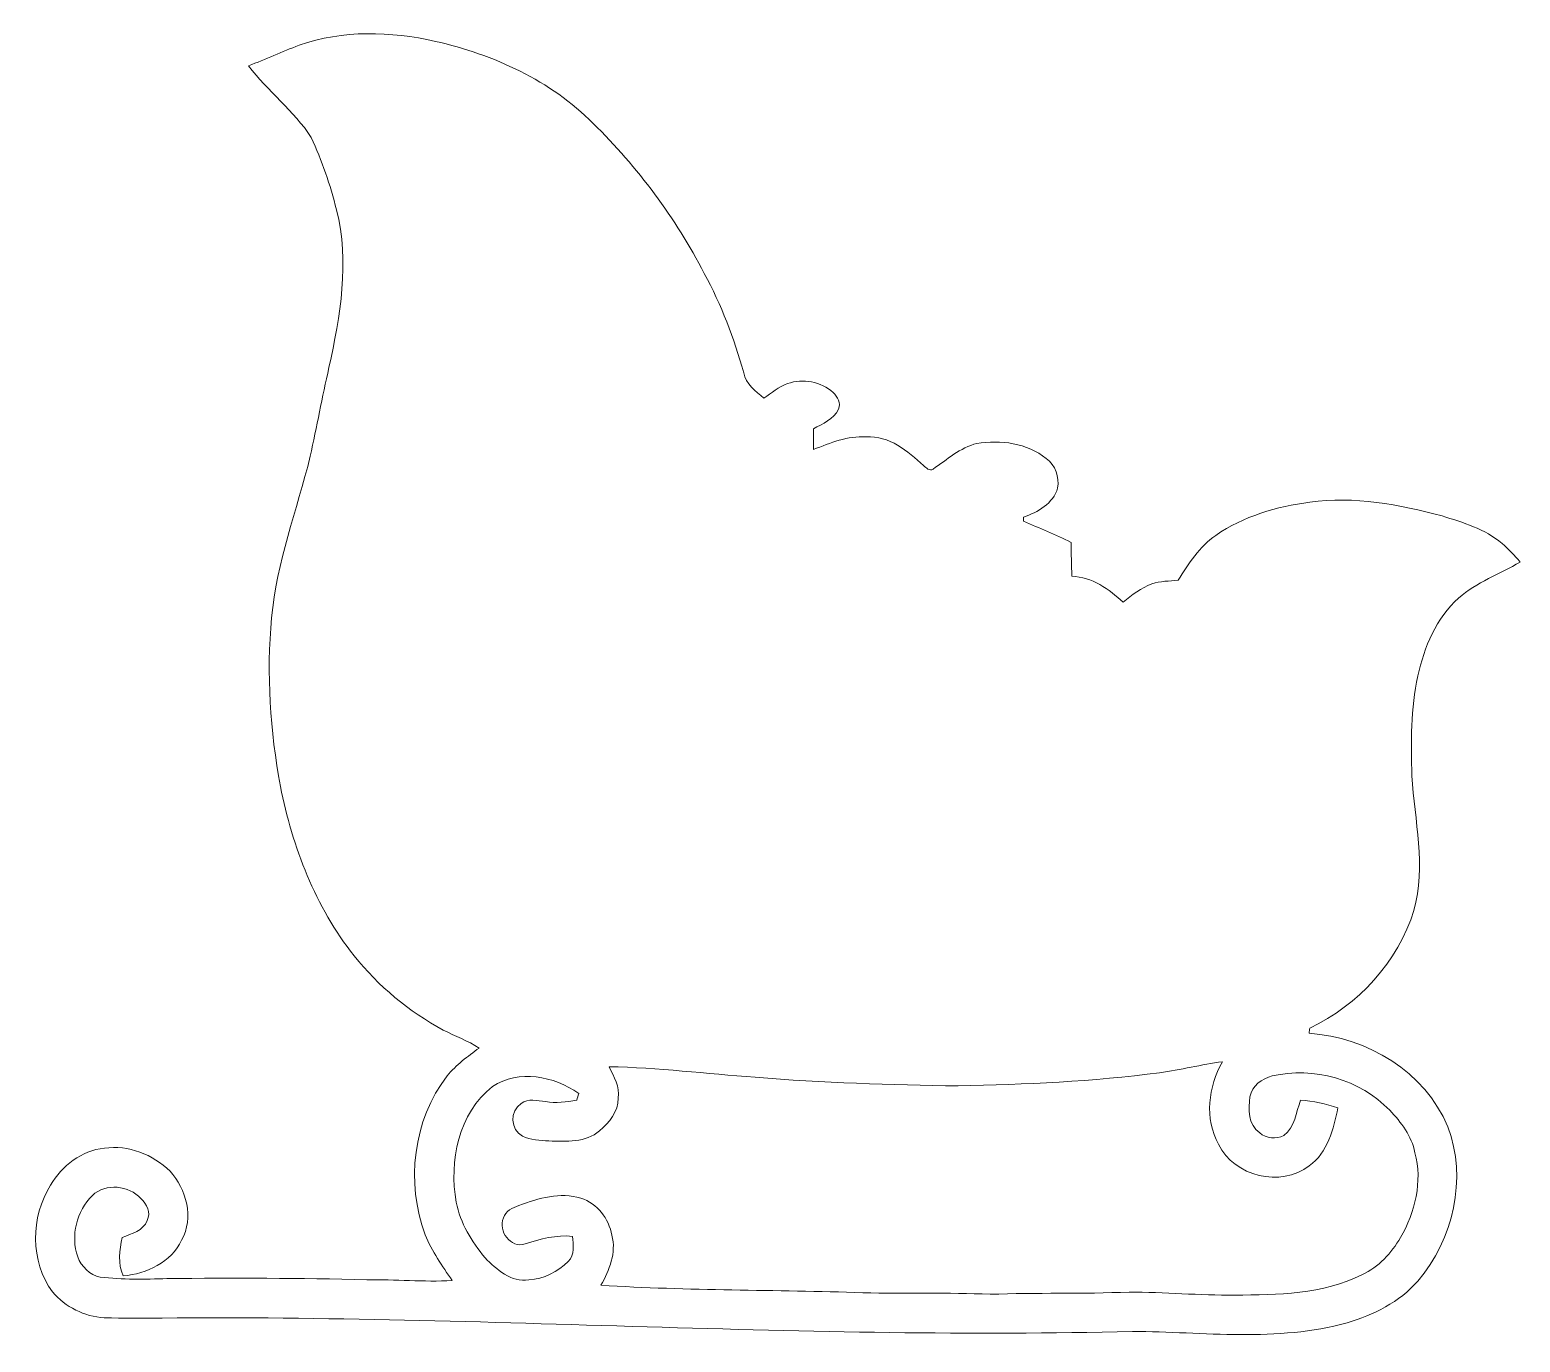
# Model space of a CAD drawing. Header units: centimetres. Extents: x -16 to 15.8, y -14 to 14.
import ezdxf

# ---------------------------------------------------------------- set-up
doc = ezdxf.new("R2010")
doc.units = ezdxf.units.CM
doc.header["$MEASUREMENT"] = 0
doc.layers.add('Layer 1', color=7, linetype='Continuous')

msp = doc.modelspace()

# ---------------------------------------------------------------- linework, layer by layer
at = {"layer": 'Layer 1', "lineweight": 9}
for points, knots in [([(-10.21621, 13.63585), (-9.28558, 13.9664), (-8.26359, 13.93535), (-7.31038, 13.71981), (-7.31038, 13.71981), (-6.06684, 13.43758), (-4.84975, 12.88443), (-3.94312, 11.96932), (-3.94312, 11.96932), (-2.98815, 11.03728), (-2.18805, 9.94896), (-1.57104, 8.7661), (-1.57104, 8.7661), (-1.20662, 8.09653), (-0.93498, 7.38039), (-0.72825, 6.64767), (-0.72825, 6.64767), (-0.69227, 6.39861), (-0.46896, 6.25891), (-0.29998, 6.10122), (-0.29998, 6.10122), (-0.13382, 6.21058), (0.01682, 6.35204), (0.20837, 6.41554), (0.20837, 6.41554), (0.53469, 6.52808), (0.92063, 6.45541), (1.17922, 6.2261), (1.17922, 6.2261), (1.26706, 6.13508), (1.35208, 5.99644), (1.29246, 5.86874), (1.29246, 5.86874), (1.19015, 5.64896), (0.95309, 5.56217), (0.75694, 5.44752), (0.75694, 5.44752), (0.7573, 5.30147), (0.758, 5.15507), (0.75941, 5.00831), (0.75941, 5.00831), (1.12172, 5.14448), (1.48543, 5.30923), (1.88477, 5.27501), (1.88477, 5.27501), (2.37408, 5.30888), (2.77624, 4.97762), (3.11032, 4.664), (3.11032, 4.664), (3.16571, 4.62061), (3.23521, 4.53806), (3.31105, 4.58992), (3.31105, 4.58992), (3.60986, 4.791), (3.88749, 5.04853), (4.24591, 5.13778), (4.24591, 5.13778), (4.7518, 5.21822), (5.32153, 5.14907), (5.72829, 4.81323), (5.72829, 4.81323), (5.92443, 4.67458), (6.00875, 4.41776), (5.97029, 4.18599), (5.97029, 4.18599), (5.87469, 3.85579), (5.54943, 3.66635), (5.24181, 3.56651), (5.24181, 3.56651), (5.24075, 3.54464), (5.23934, 3.50054), (5.23863, 3.47867), (5.23863, 3.47867), (5.578, 3.32592), (5.92831, 3.1975), (6.25851, 3.02464), (6.25851, 3.02464), (6.26169, 2.78405), (6.26521, 2.54275), (6.27298, 2.30145), (6.27298, 2.30145), (6.70583, 2.28663), (7.06567, 2.03157), (7.37011, 1.74618), (7.37011, 1.74618), (7.55638, 1.90246), (7.75253, 2.05521), (7.98289, 2.14023), (7.98289, 2.14023), (8.1614, 2.20197), (8.35331, 2.19632), (8.53957, 2.22031), (8.53957, 2.22031), (8.76853, 2.5678), (8.99254, 2.93645), (9.3432, 3.17598), (9.3432, 3.17598), (9.93587, 3.58274), (10.64742, 3.79158), (11.35474, 3.88119), (11.35474, 3.88119), (12.30265, 4.02053), (13.25833, 3.83286), (14.17379, 3.59262), (14.17379, 3.59262), (14.6197, 3.44762), (15.09171, 3.31604), (15.45437, 3.00207), (15.45437, 3.00207), (15.59407, 2.88142), (15.72036, 2.74489), (15.84172, 2.60519), (15.84172, 2.60519), (15.40357, 2.34872), (14.91427, 2.17656), (14.52692, 1.8379), (14.52692, 1.8379), (14.05067, 1.40927), (13.79314, 0.79121), (13.65591, 0.17702), (13.65591, 0.17702), (13.50139, -0.52395), (13.5148, -1.24573), (13.52997, -1.95905), (13.52997, -1.95905), (13.58923, -2.91084), (13.83688, -3.88592), (13.57477, -4.82854), (13.57477, -4.82854), (13.23081, -5.92815), (12.39085, -6.85525), (11.35015, -7.34103), (11.35015, -7.34103), (11.34486, -7.37772), (11.34028, -7.4144), (11.33604, -7.4518), (11.33604, -7.4518), (12.57782, -7.53823), (13.81184, -8.26742), (14.29514, -9.44676), (14.29514, -9.44676), (14.71636, -10.54954), (14.4172, -11.85764), (13.65379, -12.74029), (13.65379, -12.74029), (13.26821, -13.19537), (12.71082, -13.46419), (12.14884, -13.63176), (12.14884, -13.63176), (10.65448, -14.04592), (9.09026, -13.82614), (7.5645, -13.8145), (7.5645, -13.8145), (0.65922, -13.99865), (-6.23864, -13.46737), (-13.14357, -13.53016), (-13.14357, -13.53016), (-13.55561, -13.5291), (-13.96766, -13.54039), (-14.379, -13.52452), (-14.379, -13.52452), (-14.80092, -13.49841), (-15.20591, -13.29521), (-15.47931, -12.97312), (-15.47931, -12.97312), (-15.96509, -12.3219), (-15.94568, -11.36975), (-15.52165, -10.69383), (-15.52165, -10.69383), (-15.2747, -10.28672), (-14.86195, -9.95017), (-14.37371, -9.90607), (-14.37371, -9.90607), (-13.86041, -9.8267), (-13.33901, -10.0426), (-12.97247, -10.39502), (-12.97247, -10.39502), (-12.62499, -10.78061), (-12.45318, -11.39162), (-12.72623, -11.8654), (-12.72623, -11.8654), (-12.94778, -12.33953), (-13.47095, -12.58542), (-13.97119, -12.63058), (-13.97119, -12.63058), (-14.08937, -12.37058), (-14.05515, -12.07918), (-13.99094, -11.80931), (-13.99094, -11.80931), (-13.79303, -11.73099), (-13.54291, -11.66608), (-13.45895, -11.44983), (-13.45895, -11.44983), (-13.37464, -11.28579), (-13.47342, -11.09529), (-13.59266, -10.97993), (-13.59266, -10.97993), (-13.85124, -10.70124), (-14.3469, -10.63985), (-14.62912, -10.91396), (-14.62912, -10.91396), (-14.96214, -11.24628), (-15.10325, -11.77509), (-14.94062, -12.22241), (-14.94062, -12.22241), (-14.86795, -12.43267), (-14.68309, -12.61364), (-14.4612, -12.65703), (-14.4612, -12.65703), (-13.98883, -12.71313), (-13.51222, -12.70819), (-13.03809, -12.68667), (-13.03809, -12.68667), (-11.61534, -12.67714), (-10.19222, -12.67503), (-8.76983, -12.71136), (-8.76983, -12.71136), (-8.1634, -12.70748), (-7.55697, -12.7611), (-6.9509, -12.73218), (-6.9509, -12.73218), (-7.1601, -12.4175), (-7.38482, -12.10776), (-7.52699, -11.75534), (-7.52699, -11.75534), (-7.94609, -10.64197), (-7.78734, -9.31094), (-7.0585, -8.36055), (-7.0585, -8.36055), (-6.86694, -8.1249), (-6.61788, -7.94886), (-6.37728, -7.76753), (-6.37728, -7.76753), (-6.61541, -7.60878), (-6.88881, -7.51671), (-7.14069, -7.38301), (-7.14069, -7.38301), (-7.87271, -6.9886), (-8.52535, -6.44674), (-9.04464, -5.79692), (-9.04464, -5.79692), (-9.86872, -4.75164), (-10.36261, -3.48023), (-10.61521, -2.18165), (-10.61521, -2.18165), (-10.83781, -0.99808), (-10.91648, 0.21724), (-10.80501, 1.41739), (-10.80501, 1.41739), (-10.69847, 2.60201), (-10.26242, 3.71609), (-9.98056, 4.86262), (-9.98056, 4.86262), (-9.8405, 5.49197), (-9.72691, 6.12697), (-9.58015, 6.75527), (-9.58015, 6.75527), (-9.34555, 7.85593), (-9.1293, 9.01587), (-9.42034, 10.12712), (-9.42034, 10.12712), (-9.55087, 10.65664), (-9.73361, 11.17416), (-9.95869, 11.67052), (-9.95869, 11.67052), (-10.32875, 12.24167), (-10.89144, 12.65442), (-11.29501, 13.19875), (-11.29501, 13.19875), (-10.93236, 13.3374), (-10.57992, 13.50073), (-10.21621, 13.63585), (-10.21621, 13.63585), (-10.21621, 13.63585), (-10.21621, 13.63585), (-10.21621, 13.63585)], [0, 0, 0, 0, 0.01428571, 0.01428571, 0.01428571, 0.01428571, 0.02857143, 0.02857143, 0.02857143, 0.02857143, 0.04285714, 0.04285714, 0.04285714, 0.04285714, 0.05714286, 0.05714286, 0.05714286, 0.05714286, 0.07142857, 0.07142857, 0.07142857, 0.07142857, 0.08571429, 0.08571429, 0.08571429, 0.08571429, 0.1, 0.1, 0.1, 0.1, 0.11428571, 0.11428571, 0.11428571, 0.11428571, 0.12857143, 0.12857143, 0.12857143, 0.12857143, 0.14285714, 0.14285714, 0.14285714, 0.14285714, 0.15714286, 0.15714286, 0.15714286, 0.15714286, 0.17142857, 0.17142857, 0.17142857, 0.17142857, 0.18571429, 0.18571429, 0.18571429, 0.18571429, 0.2, 0.2, 0.2, 0.2, 0.21428571, 0.21428571, 0.21428571, 0.21428571, 0.22857143, 0.22857143, 0.22857143, 0.22857143, 0.24285714, 0.24285714, 0.24285714, 0.24285714, 0.25714286, 0.25714286, 0.25714286, 0.25714286, 0.27142857, 0.27142857, 0.27142857, 0.27142857, 0.28571429, 0.28571429, 0.28571429, 0.28571429, 0.3, 0.3, 0.3, 0.3, 0.31428571, 0.31428571, 0.31428571, 0.31428571, 0.32857143, 0.32857143, 0.32857143, 0.32857143, 0.34285714, 0.34285714, 0.34285714, 0.34285714, 0.35714286, 0.35714286, 0.35714286, 0.35714286, 0.37142857, 0.37142857, 0.37142857, 0.37142857, 0.38571429, 0.38571429, 0.38571429, 0.38571429, 0.4, 0.4, 0.4, 0.4, 0.41428571, 0.41428571, 0.41428571, 0.41428571, 0.42857143, 0.42857143, 0.42857143, 0.42857143, 0.44285714, 0.44285714, 0.44285714, 0.44285714, 0.45714286, 0.45714286, 0.45714286, 0.45714286, 0.47142857, 0.47142857, 0.47142857, 0.47142857, 0.48571429, 0.48571429, 0.48571429, 0.48571429, 0.5, 0.5, 0.5, 0.5, 0.51428571, 0.51428571, 0.51428571, 0.51428571, 0.52857143, 0.52857143, 0.52857143, 0.52857143, 0.54285714, 0.54285714, 0.54285714, 0.54285714, 0.55714286, 0.55714286, 0.55714286, 0.55714286, 0.57142857, 0.57142857, 0.57142857, 0.57142857, 0.58571429, 0.58571429, 0.58571429, 0.58571429, 0.6, 0.6, 0.6, 0.6, 0.61428571, 0.61428571, 0.61428571, 0.61428571, 0.62857143, 0.62857143, 0.62857143, 0.62857143, 0.64285714, 0.64285714, 0.64285714, 0.64285714, 0.65714286, 0.65714286, 0.65714286, 0.65714286, 0.67142857, 0.67142857, 0.67142857, 0.67142857, 0.68571429, 0.68571429, 0.68571429, 0.68571429, 0.7, 0.7, 0.7, 0.7, 0.71428571, 0.71428571, 0.71428571, 0.71428571, 0.72857143, 0.72857143, 0.72857143, 0.72857143, 0.74285714, 0.74285714, 0.74285714, 0.74285714, 0.75714286, 0.75714286, 0.75714286, 0.75714286, 0.77142857, 0.77142857, 0.77142857, 0.77142857, 0.78571429, 0.78571429, 0.78571429, 0.78571429, 0.8, 0.8, 0.8, 0.8, 0.81428571, 0.81428571, 0.81428571, 0.81428571, 0.82857143, 0.82857143, 0.82857143, 0.82857143, 0.84285714, 0.84285714, 0.84285714, 0.84285714, 0.85714286, 0.85714286, 0.85714286, 0.85714286, 0.87142857, 0.87142857, 0.87142857, 0.87142857, 0.88571429, 0.88571429, 0.88571429, 0.88571429, 0.9, 0.9, 0.9, 0.9, 0.91428571, 0.91428571, 0.91428571, 0.91428571, 0.92857143, 0.92857143, 0.92857143, 0.92857143, 0.94285714, 0.94285714, 0.94285714, 0.94285714, 0.95714286, 0.95714286, 0.95714286, 0.95714286, 0.97142857, 0.97142857, 0.97142857, 0.97142857, 1, 1, 1, 1]), ([(8.14517, -8.29317), (6.72136, -8.48544), (5.28379, -8.54047), (3.84869, -8.57575), (3.84869, -8.57575), (2.40336, -8.54929), (0.95697, -8.51578), (-0.48378, -8.38913), (-0.48378, -8.38913), (-1.52341, -8.32281), (-2.55882, -8.17782), (-3.60163, -8.16829), (-3.60163, -8.16829), (-3.50355, -8.37925), (-3.3628, -8.58986), (-3.40795, -8.83645), (-3.40795, -8.83645), (-3.40054, -9.1215), (-3.60092, -9.3575), (-3.80483, -9.53248), (-3.80483, -9.53248), (-4.09763, -9.79354), (-4.52379, -9.75791), (-4.88785, -9.7505), (-4.88785, -9.7505), (-5.07694, -9.73321), (-5.27909, -9.73357), (-5.45336, -9.64855), (-5.45336, -9.64855), (-5.70736, -9.51837), (-5.72641, -9.10139), (-5.47946, -8.95287), (-5.47946, -8.95287), (-5.32953, -8.83292), (-5.13374, -8.89572), (-4.96018, -8.90701), (-4.96018, -8.90701), (-4.73792, -8.94863), (-4.51215, -8.925), (-4.29342, -8.87702), (-4.29342, -8.87702), (-4.27931, -8.82904), (-4.26485, -8.78142), (-4.25074, -8.73415), (-4.25074, -8.73415), (-4.77885, -8.37078), (-5.52885, -8.21239), (-6.08906, -8.5888), (-6.08906, -8.5888), (-6.82002, -9.1596), (-7.02181, -10.18442), (-6.86376, -11.05754), (-6.86376, -11.05754), (-6.7798, -11.50416), (-6.53321, -11.89821), (-6.25028, -12.24499), (-6.25028, -12.24499), (-6.00404, -12.49158), (-5.69289, -12.77804), (-5.3133, -12.71348), (-5.3133, -12.71348), (-4.99439, -12.70642), (-4.69947, -12.53533), (-4.47299, -12.3226), (-4.47299, -12.3226), (-4.33117, -12.17585), (-4.37033, -11.96877), (-4.38232, -11.78673), (-4.38232, -11.78673), (-4.73157, -11.75075), (-5.06777, -11.84212), (-5.39621, -11.94725), (-5.39621, -11.94725), (-5.70171, -12.04955), (-5.97829, -11.67243), (-5.85835, -11.39409), (-5.85835, -11.39409), (-5.8146, -11.24451), (-5.65762, -11.1796), (-5.52674, -11.12492), (-5.52674, -11.12492), (-5.10905, -10.97393), (-4.6462, -10.83529), (-4.20417, -10.97182), (-4.20417, -10.97182), (-3.85175, -11.08047), (-3.61009, -11.40961), (-3.54165, -11.76239), (-3.54165, -11.76239), (-3.44323, -12.13739), (-3.59951, -12.5064), (-3.77555, -12.83025), (-3.77555, -12.83025), (-1.915, -12.94843), (-0.04774, -12.9255), (1.81528, -12.9897), (1.81528, -12.9897), (2.7205, -13.01722), (3.62679, -12.97877), (4.53166, -13.02357), (4.53166, -13.02357), (5.51909, -12.98582), (6.50757, -13.0204), (7.495, -12.97489), (7.495, -12.97489), (8.24783, -12.97595), (8.99854, -13.05038), (9.75172, -13.03874), (9.75172, -13.03874), (10.6633, -13.04121), (11.62955, -13.02075), (12.46493, -12.60765), (12.46493, -12.60765), (12.82018, -12.44325), (13.09005, -12.14198), (13.29043, -11.81249), (13.29043, -11.81249), (13.59523, -11.27027), (13.76421, -10.61551), (13.59382, -10.00203), (13.59382, -10.00203), (13.52997, -9.64608), (13.29996, -9.35045), (13.0576, -9.09504), (13.0576, -9.09504), (12.42507, -8.43711), (11.43411, -8.15841), (10.55005, -8.36161), (10.55005, -8.36161), (10.33133, -8.41594), (10.11614, -8.57363), (10.07521, -8.80682), (10.07521, -8.80682), (10.03394, -9.06893), (10.03323, -9.41254), (10.28335, -9.57517), (10.28335, -9.57517), (10.422, -9.70323), (10.63296, -9.71275), (10.79841, -9.6362), (10.79841, -9.6362), (11.02842, -9.45099), (11.06617, -9.13913), (11.15154, -8.87737), (11.15154, -8.87737), (11.42353, -8.90383), (11.6927, -8.95745), (11.95305, -9.04177), (11.95305, -9.04177), (11.85533, -9.49509), (11.73786, -9.99603), (11.33851, -10.28249), (11.33851, -10.28249), (10.7342, -10.75133), (9.73655, -10.50615), (9.40388, -9.82211), (9.40388, -9.82211), (9.09873, -9.27531), (9.18657, -8.59021), (9.48749, -8.05999), (9.48749, -8.05999), (9.0377, -8.12349), (8.59496, -8.22897), (8.14517, -8.29317)], [0, 0, 0, 0, 0.02380952, 0.02380952, 0.02380952, 0.02380952, 0.04761905, 0.04761905, 0.04761905, 0.04761905, 0.07142857, 0.07142857, 0.07142857, 0.07142857, 0.0952381, 0.0952381, 0.0952381, 0.0952381, 0.11904762, 0.11904762, 0.11904762, 0.11904762, 0.14285714, 0.14285714, 0.14285714, 0.14285714, 0.16666667, 0.16666667, 0.16666667, 0.16666667, 0.19047619, 0.19047619, 0.19047619, 0.19047619, 0.21428571, 0.21428571, 0.21428571, 0.21428571, 0.23809524, 0.23809524, 0.23809524, 0.23809524, 0.26190476, 0.26190476, 0.26190476, 0.26190476, 0.28571429, 0.28571429, 0.28571429, 0.28571429, 0.30952381, 0.30952381, 0.30952381, 0.30952381, 0.33333333, 0.33333333, 0.33333333, 0.33333333, 0.35714286, 0.35714286, 0.35714286, 0.35714286, 0.38095238, 0.38095238, 0.38095238, 0.38095238, 0.4047619, 0.4047619, 0.4047619, 0.4047619, 0.42857143, 0.42857143, 0.42857143, 0.42857143, 0.45238095, 0.45238095, 0.45238095, 0.45238095, 0.47619048, 0.47619048, 0.47619048, 0.47619048, 0.5, 0.5, 0.5, 0.5, 0.52380952, 0.52380952, 0.52380952, 0.52380952, 0.54761905, 0.54761905, 0.54761905, 0.54761905, 0.57142857, 0.57142857, 0.57142857, 0.57142857, 0.5952381, 0.5952381, 0.5952381, 0.5952381, 0.61904762, 0.61904762, 0.61904762, 0.61904762, 0.64285714, 0.64285714, 0.64285714, 0.64285714, 0.66666667, 0.66666667, 0.66666667, 0.66666667, 0.69047619, 0.69047619, 0.69047619, 0.69047619, 0.71428571, 0.71428571, 0.71428571, 0.71428571, 0.73809524, 0.73809524, 0.73809524, 0.73809524, 0.76190476, 0.76190476, 0.76190476, 0.76190476, 0.78571429, 0.78571429, 0.78571429, 0.78571429, 0.80952381, 0.80952381, 0.80952381, 0.80952381, 0.83333333, 0.83333333, 0.83333333, 0.83333333, 0.85714286, 0.85714286, 0.85714286, 0.85714286, 0.88095238, 0.88095238, 0.88095238, 0.88095238, 0.9047619, 0.9047619, 0.9047619, 0.9047619, 0.92857143, 0.92857143, 0.92857143, 0.92857143, 0.95238095, 0.95238095, 0.95238095, 0.95238095, 1, 1, 1, 1])]:
    msp.add_open_spline(points, degree=3, knots=knots, dxfattribs=at)

doc.saveas('drawing.dxf')
